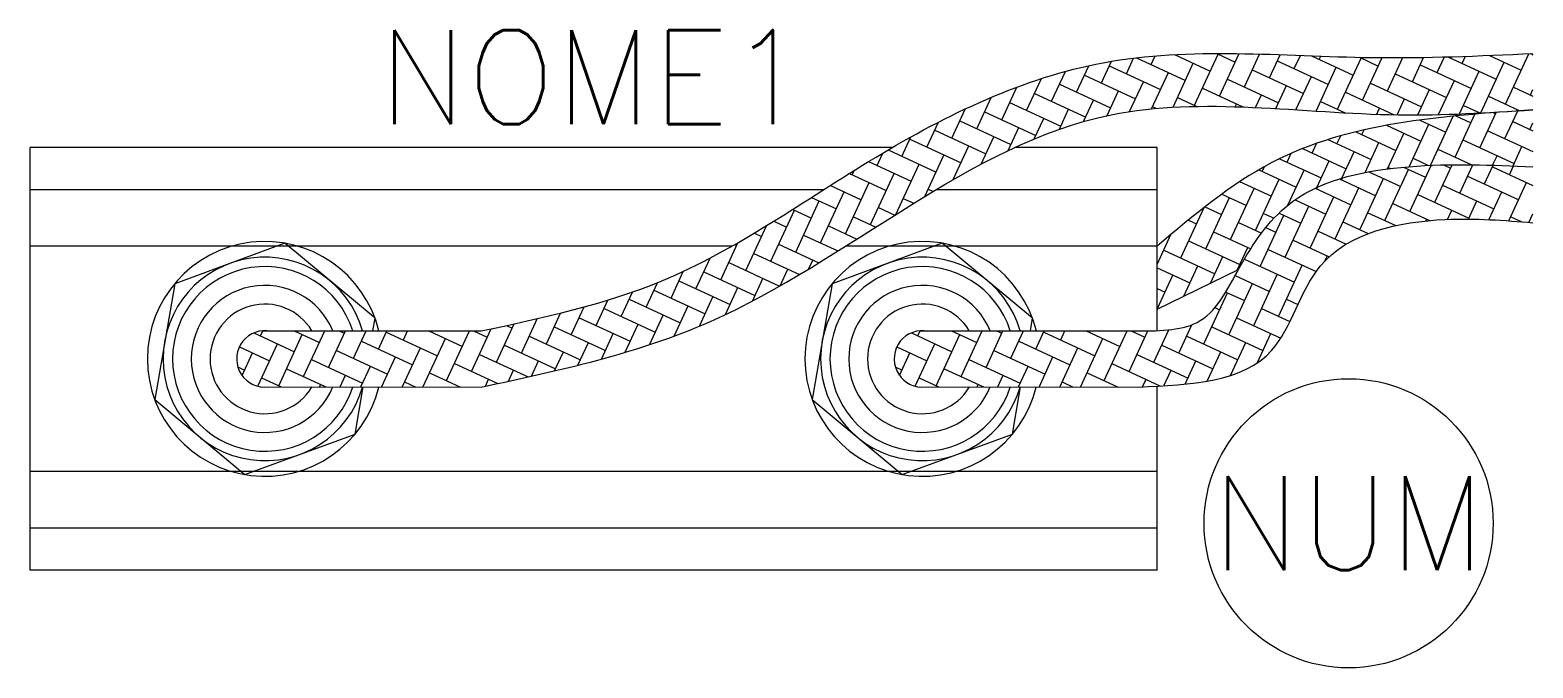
# Model space of a CAD drawing. Header units: millimetres. Extents: x -21 to -5, y 0.5 to 7.3.
import ezdxf
from ezdxf.enums import TextEntityAlignment as Align

# ---------------------------------------------------------------- set-up
doc = ezdxf.new("R2010")
doc.units = ezdxf.units.MM
doc.styles.add('ROMANS', font='romans.shx')

msp = doc.modelspace()

# ---------------------------------------------------------------- hatches: boundary and pattern name
h = msp.add_hatch()
h.set_pattern_fill('AR-HBONE', color=256, scale=0.05, angle=-69.7983, style=0)
h.set_pattern_definition([(335.2017, (-18.79992, 3.44978), (0.265443, 0.097673), [0.6, -0.2]), (65.2017, (-18.61836, 3.3659), (0.265443, 0.097673), [0.6, -0.2])])
edge = h.paths.add_edge_path()
edge.add_spline(control_points=[(-16.197, 3.45), (-15.365, 3.628), (-12.962, 4.142), (-10.191, 6.83), (-6.963, 6.278), (-5.474, 6.371), (-4.999, 6.4)], knot_values=[0, 0, 0, 0, 50.822556, 146.782503, 207.926792, 236.628099, 236.628099, 236.628099, 236.628099], degree=3, periodic=0)
edge.add_line((-4.999, 6.4), (-4.999, 7))
edge.add_spline(control_points=[(-4.999, 7), (-5.569, 6.975), (-7.089, 6.908), (-9.538, 7.17), (-12.049, 5.961), (-14.016, 4.513), (-15.542, 4.187), (-16.197, 4.047)], knot_values=[0, 0, 0, 0, 34.334122, 91.507586, 143.911442, 196.734194, 236.517406, 236.517406, 236.517406, 236.517406], degree=3, periodic=0)
edge.add_line((-16.197, 4.047), (-18.52, 4.049))
edge.add_arc((-18.5, 3.75), 0.3, 93.9037, 263.4399)
edge.add_line((-18.534, 3.452), (-16.197, 3.45))
h = msp.add_hatch()
h.set_pattern_fill('AR-HBONE', color=256, scale=0.05, angle=-69.7983, style=0)
h.set_pattern_definition([(335.2017, (-9, 4.27962), (0.265443, 0.097673), [0.6, -0.2]), (65.2017, (-8.81844, 4.19573), (0.265443, 0.097673), [0.6, -0.2])])
edge = h.paths.add_edge_path()
edge.add_spline(control_points=[(-4.999, 6.4), (-5.978, 6.334), (-7.48, 6.233), (-8.608, 5.281), (-9, 4.95)], knot_values=[0, 0, 0, 0, 56.697071, 86.939915, 86.939915, 86.939915, 86.939915], degree=3, periodic=0)
edge.add_line((-9, 4.95), (-9, 4.28))
edge.add_line((-9, 4.28), (-8.133, 4.702))
edge.add_spline(control_points=[(-8.133, 4.702), (-8.122, 4.721), (-7.964, 5.007), (-7.525, 5.614), (-6.293, 5.85), (-5.433, 5.814), (-4.999, 5.796)], knot_values=[26.997986, 26.997986, 26.997986, 26.997986, 28.243268, 45.383954, 71.284577, 97.67054, 97.67054, 97.67054, 97.67054], degree=3, periodic=0)
edge.add_line((-4.999, 5.796), (-4.999, 5.8))
edge.add_line((-4.999, 5.8), (-4.999, 6.4))
h = msp.add_hatch()
h.set_pattern_fill('AR-HBONE', color=256, scale=0.05, angle=-69.7983, style=0)
h.set_pattern_definition([(335.2017, (-11.79992, 3.44978), (0.265443, 0.097673), [0.6, -0.2]), (65.2017, (-11.61836, 3.3659), (0.265443, 0.097673), [0.6, -0.2])])
edge = h.paths.add_edge_path()
edge.add_spline(control_points=[(-4.999, 5.796), (-5.433, 5.814), (-6.293, 5.85), (-7.525, 5.614), (-8.099, 4.82), (-8.446, 4.052), (-8.957, 4.049), (-9.197, 4.047)], knot_values=[0, 0, 0, 0, 26.385964, 52.286587, 69.427273, 84.359121, 97.67054, 97.67054, 97.67054, 97.67054], degree=3, periodic=0)
edge.add_line((-9.197, 4.047), (-11.52, 4.049))
edge.add_arc((-11.5, 3.75), 0.3, 93.9037, 263.4399)
edge.add_line((-11.534, 3.452), (-9.197, 3.45))
edge.add_spline(control_points=[(-9.197, 3.45), (-8.641, 3.475), (-7.692, 3.519), (-7.36, 5.015), (-6.071, 5.286), (-5.303, 5.224), (-4.999, 5.2)], knot_values=[0, 0, 0, 0, 29.387996, 50.078855, 78.518323, 97.190227, 97.190227, 97.190227, 97.190227], degree=3, periodic=0)
edge.add_line((-4.999, 5.2), (-4.999, 5.796))

# ---------------------------------------------------------------- linework, layer by layer
for p, q in [((-21, 1.5), (-21, 6)), ((-11.821, 6), (-21, 6)), ((-9, 6), (-10.516, 6)), ((-9, 4.051), (-9, 6)), ((-12.552, 5.55), (-21, 5.55)), ((-9, 5.55), (-11.355, 5.55)), ((-13.528, 4.95), (-21, 4.95)), ((-9, 4.95), (-12.316, 4.95)), ((-9, 4.28), (-8.133, 4.702)), ((-18.52, 4.049), (-16.197, 4.047)), ((-11.52, 4.049), (-9.197, 4.047)), ((-18.534, 3.452), (-16.197, 3.45)), ((-11.534, 3.452), (-9.197, 3.45)), ((-9, 1.5), (-9, 3.459)), ((-9, 2.55), (-21, 2.55)), ((-9, 1.95), (-21, 1.95)), ((-9, 1.5), (-21, 1.5))]:
    msp.add_line(p, q)
for points in [[(-17.35, 4.048), (-17.327, 4.182), (-18.287, 4.982), (-19.46, 4.55), (-19.673, 3.318), (-18.713, 2.518), (-17.54, 2.95), (-17.453, 3.451)], [(-10.35, 4.048), (-10.327, 4.182), (-11.287, 4.982), (-12.46, 4.55), (-12.673, 3.318), (-11.713, 2.518), (-10.54, 2.95), (-10.453, 3.451)]]:
    msp.add_lwpolyline(points)
msp.add_circle((-6.961, 2), 1.539)
for centre, radius, start, end in [((-18.5, 3.75), 1.25, 13.7993, 346.1512), ((-11.5, 3.75), 1.25, 13.7993, 346.1512), ((-18.5, 3.75), 1.083, 15.996, 343.9641), ((-11.5, 3.75), 1.083, 15.996, 343.9641), ((-18.5, 3.75), 0.983, 17.681, 342.2866), ((-11.5, 3.75), 0.983, 17.681, 342.2866), ((-18.5, 3.75), 0.783, 22.4325, 337.557), ((-11.5, 3.75), 0.783, 22.4325, 337.557), ((-18.5, 3.75), 0.583, 30.8615, 329.171), ((-11.5, 3.75), 0.583, 30.8615, 329.171), ((-18.5, 3.75), 0.3, 85.9894, 276.4532), ((-11.5, 3.75), 0.3, 85.9894, 276.4532)]:
    msp.add_arc(centre, radius, start, end)
for points in [[(-16.197, 4.047), (-14.28, 4.578), (-11.993, 5.898), (-9.573, 6.903), (-6.715, 6.958), (-4.999, 7)], [(-16.197, 3.45), (-13.755, 4.149), (-9.49, 6.348), (-6.433, 6.348), (-4.999, 6.4)], [(-4.999, 6.4), (-7.778, 5.84), (-9, 4.95)], [(-9.197, 4.047), (-8.541, 4.157), (-8.101, 4.76), (-7.558, 5.424), (-6.318, 5.796), (-4.999, 5.796)], [(-9.197, 3.45), (-7.781, 3.84), (-7.264, 4.736), (-5.932, 5.234), (-4.999, 5.2)]]:
    msp.add_spline(points, degree=3)

# ---------------------------------------------------------------- texts
at = {"color": 7, "style": 'ROMANS', "flags": 4}
for tag, text, p in [('NOME1', 'NOME1', (-15, 6.75)), ('NUM', 'NUM', (-6.96, 2.002))]:
    msp.add_attdef(tag, text=text, height=1, dxfattribs=at).set_placement(p, align=Align.MIDDLE_CENTER)

doc.saveas('drawing.dxf')
